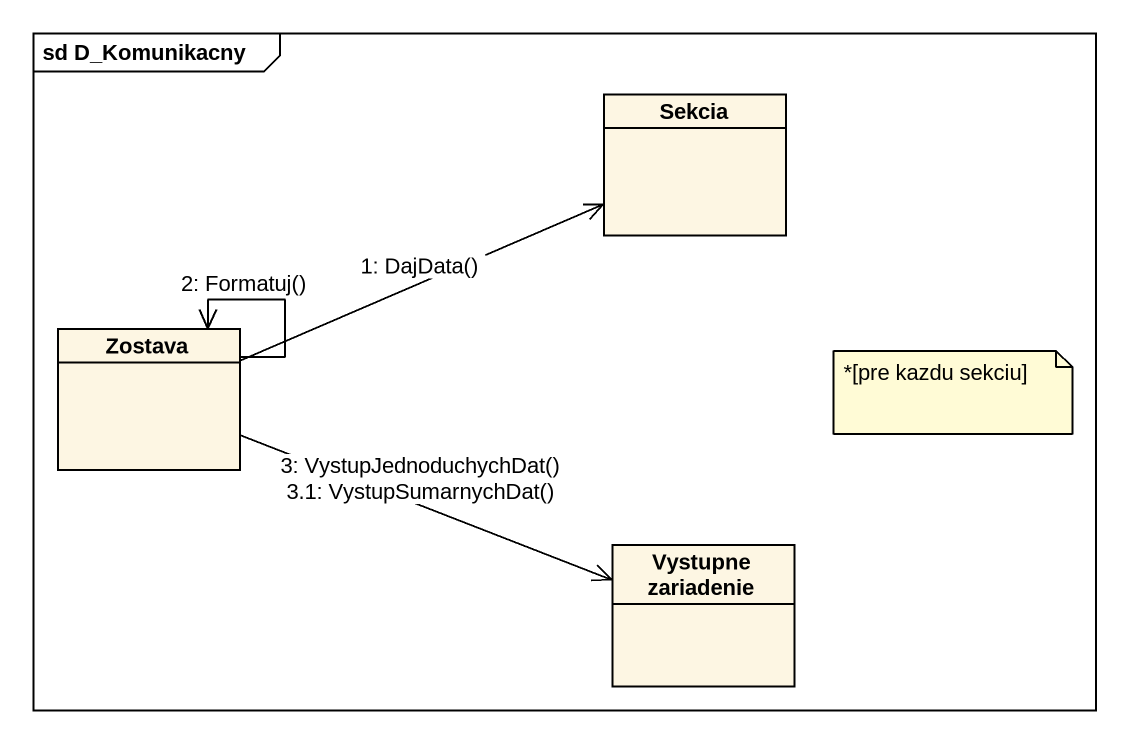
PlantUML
@startuml
mainframe sd D_Komunikacny
hide circle
hide empty members
class Sekcia
class Zostava
class "Vystupne zariadenie" as Vystupne_zariadenie
Zostava -right-> Sekcia : 1: DajData()
Zostava --> Zostava : 2: Formatuj()
Zostava -right-> Vystupne_zariadenie : 3: VystupJednoduchychDat()\n3.1: VystupSumarnychDat()
note as N1
  *[pre kazdu sekciu]
end note
@enduml
